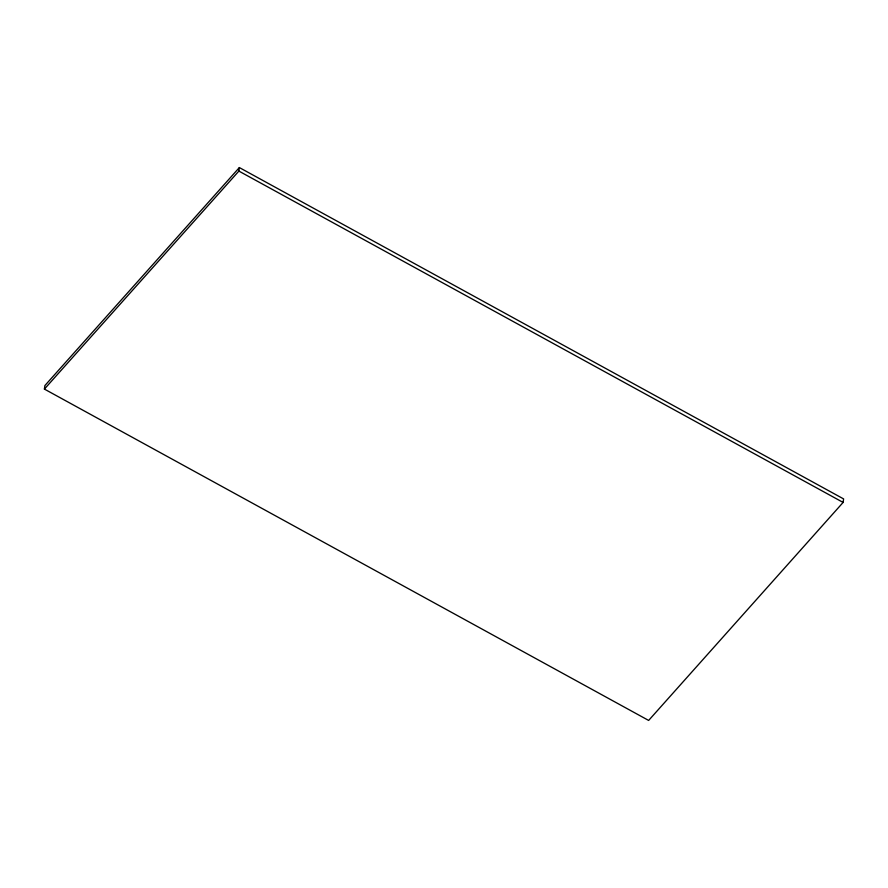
<?xml version="1.0" encoding="UTF-8"?>
<svg xmlns="http://www.w3.org/2000/svg" width="888" height="888" viewBox="0 0 888 888"><rect width="100%" height="100%" fill="white"/><g stroke="black" fill="none" stroke-linecap="round" stroke-linejoin="round"><path stroke-width="1.33" d="M44.4 389.088L44.888 385.57L239.36 167.566L843.6 498.912L843.112 502.43L648.64 720.434L44.4 389.088L238.872 171.084L239.36 167.566M238.872 171.084L843.112 502.43"/></g></svg>
